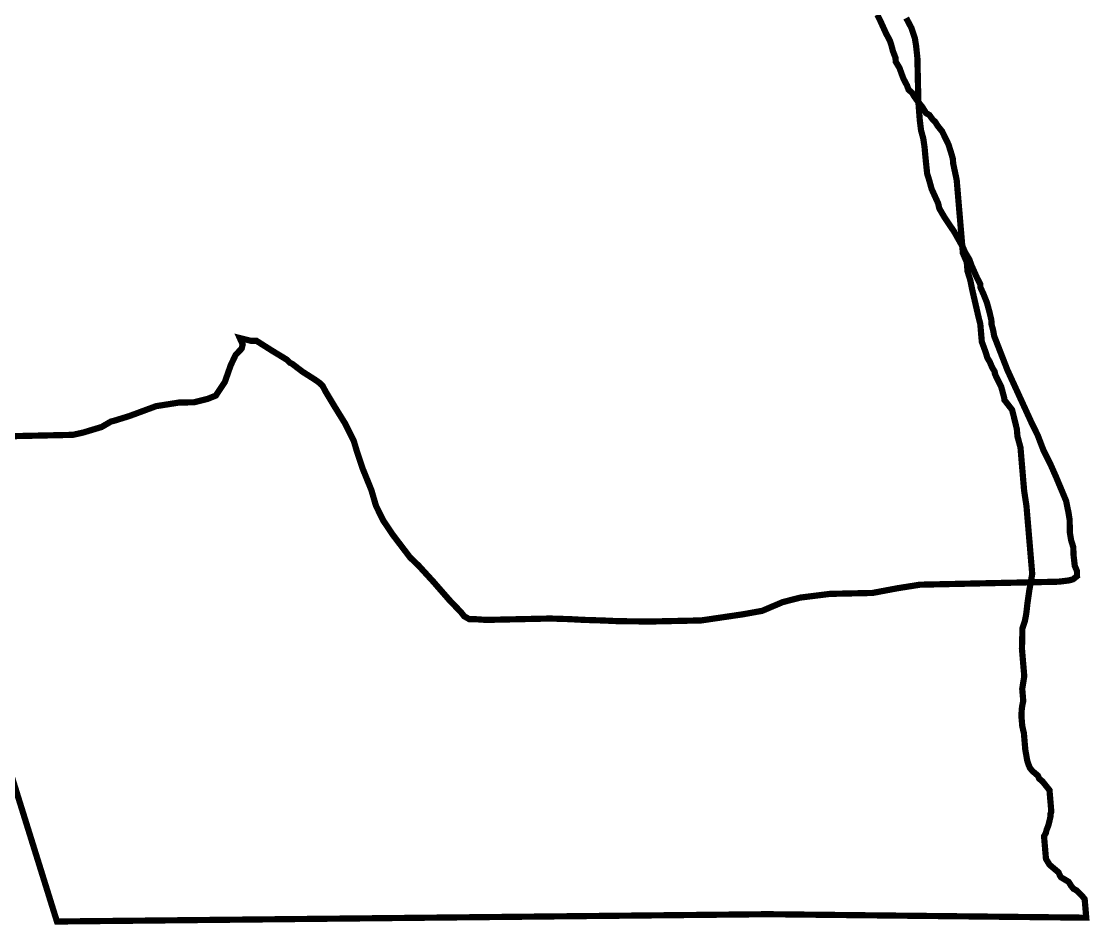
# Model space of a CAD drawing. Extents: x -2418 to 1398, y -3200 to 507.
# Drawn here: x -510 to 1398, y -3200 to -1586 of the extents above; entities that cross this region are included whole.
import ezdxf

# ---------------------------------------------------------------- set-up
doc = ezdxf.new("R2010")
doc.units = 0

msp = doc.modelspace()

# ---------------------------------------------------------------- linework, layer by layer
at = {"color": 90, "const_width": 11.09}
for points in [[(-574.9, -2780.89), (-446.04, -3194.33), (823.34, -3181.28), (1392.41, -3187.49), (1392.41, -3187.49), (1389.6, -3154.4), (1385.45, -3149.2), (1375.31, -3138.94), (1369.48, -3135.74), (1365.33, -3130.53), (1361.02, -3123.49), (1347.35, -3115.39), (1345.2, -3111.87), (1342.89, -3106.51), (1326.91, -3093.05), (1322.61, -3086.01), (1320.45, -3082.49), (1317.03, -3042.04), (1320.25, -3036.21), (1321.62, -3030.54), (1324.68, -3022.88), (1328.8, -3005.86), (1328.49, -3002.19), (1330.02, -2998.35), (1326.75, -2959.74), (1322.6, -2954.54), (1314.3, -2944.13), (1308.31, -2939.09), (1306, -2933.73), (1296.02, -2925.31), (1291.87, -2920.11), (1289.56, -2914.75), (1287.1, -2907.55), (1283.54, -2887.49), (1281.05, -2858.07), (1278.12, -2845.36), (1276.56, -2826.97), (1277.32, -2813.95), (1278.53, -2806.44), (1279.91, -2800.77), (1278.04, -2778.71), (1281.7, -2756.18), (1277.5, -2706.54), (1278.09, -2691.67), (1278.22, -2671.29), (1282.66, -2657.96), (1285.25, -2644.78), (1287.38, -2626.08), (1290.88, -2601.71), (1295.91, -2573.51), (1285.63, -2452.18), (1281.46, -2424.75), (1274.92, -2347.54), (1269.53, -2327.63), (1268.44, -2314.76), (1262.73, -2291.17), (1259.95, -2280.3), (1246.19, -2262.57), (1245.88, -2258.9), (1240.49, -2238.99), (1231.56, -2221.23), (1229.26, -2215.87), (1228.94, -2212.19), (1224.64, -2205.15), (1220.02, -2194.43), (1215.72, -2187.39), (1213.1, -2178.35), (1205.86, -2158.6), (1203.21, -2127.34), (1200.44, -2116.47), (1197.51, -2103.75), (1191.64, -2078.33), (1188.71, -2065.61), (1185.47, -2049.22), (1180.39, -2032.99), (1178.99, -2016.44), (1176.68, -2011.08), (1172.06, -2000.36), (1161.01, -1869.83), (1157.92, -1855.28), (1154.83, -1840.73), (1154.06, -1831.54), (1151.44, -1822.5), (1146.35, -1806.27), (1135.12, -1783.15), (1126.82, -1772.74), (1122.52, -1765.7), (1118.52, -1762.33), (1112.22, -1753.61), (1106.38, -1750.4), (1099.92, -1739.84), (1091.62, -1729.43), (1085.32, -1720.7), (1081.02, -1713.66), (1075.02, -1708.61), (1072.56, -1701.42), (1065.95, -1689.02), (1058.71, -1669.26), (1052.25, -1658.7), (1051.63, -1651.34), (1046.85, -1638.79), (1044.08, -1627.91), (1041.61, -1620.71), (1035, -1608.31), (1023.61, -1583.35), (1019.15, -1574.47)], [(1070.8, -1580.45), (1080.43, -1598.69), (1086.38, -1617.02), (1088.5, -1629.89), (1090.83, -1651.99), (1092.51, -1729.46), (1095.07, -1762.62), (1097.32, -1781.03), (1101.34, -1795.71), (1103.5, -1810.42), (1105.91, -1836.21), (1108.24, -1858.3), (1112.21, -1871.14), (1116.23, -1885.81), (1127.87, -1911.4), (1129.92, -1920.58), (1139.52, -1936.98), (1156.7, -1962.45), (1172.08, -1989.8), (1175.98, -1998.94), (1183.65, -2011.69), (1187.58, -2022.68), (1197.3, -2044.61), (1203.08, -2055.56), (1203.2, -2061.1), (1209.03, -2073.89), (1214.89, -2088.53), (1218.9, -2103.2), (1222.96, -2119.72), (1223.12, -2127.1), (1225.98, -2137.72), (1228.07, -2148.74), (1251.56, -2209.14), (1294.24, -2302.33), (1305.85, -2326.07), (1315.64, -2351.7), (1329.17, -2379.08), (1338.89, -2401.02), (1356.44, -2443.09), (1360.58, -2463.3), (1362.7, -2476.17), (1363.22, -2500.15), (1365.35, -2513.02), (1369.32, -2525.85), (1369.6, -2538.77), (1371.89, -2559.02), (1375.78, -2568.16), (1375.98, -2577.38), (1368.71, -2583.07), (1361.36, -2585.08), (1342.92, -2587.32), (1095.34, -2592.68), (1054.81, -2599.1), (1010.62, -2607.43), (934.87, -2609.07), (881.4, -2615.77), (850.15, -2623.83), (813.52, -2639.38), (778.53, -2645.68), (704.83, -2656.5), (614.29, -2658.46), (556.97, -2657.85), (529.22, -2656.61), (494.07, -2655.52), (470.01, -2654.2), (434.86, -2653.11), (320.31, -2655.59), (299.94, -2654.19), (290.71, -2654.39), (281.35, -2649.05), (275.65, -2641.8), (254.84, -2620.1), (226.41, -2587.5), (199.9, -2558.54), (184.8, -2544.11), (154.36, -2504.17), (137.17, -2478.7), (135.24, -2475.05), (123.64, -2451.31), (115.65, -2423.8), (100.03, -2385.39), (90.15, -2356.07), (84.17, -2335.9), (68.71, -2304.86), (49.55, -2273.9), (34.21, -2248.4), (28.43, -2237.45), (22.77, -2232.04), (15.26, -2226.66), (-7.23, -2212.39), (-16.63, -2205.21), (-26.03, -2198.03), (-29.76, -2196.27), (-35.43, -2190.85), (-41.05, -2187.28), (-61.65, -2174.81), (-84.15, -2160.53), (-89.77, -2156.96), (-99.01, -2157.16), (-119.45, -2152.07), (-114.33, -2163.42), (-116.02, -2170.84), (-126.87, -2182.15), (-135.7, -2200.8), (-146.15, -2230.55), (-162.26, -2254.89), (-176.92, -2260.74), (-200.82, -2266.8), (-228.54, -2267.39), (-269.07, -2273.81), (-316.75, -2291.45), (-342.46, -2299.39), (-349.81, -2301.39), (-366.24, -2310.98), (-399.3, -2320.92), (-417.69, -2325.01), (-548.88, -2327.85)]]:
    msp.add_lwpolyline(points, dxfattribs=at)

doc.saveas('drawing.dxf')
